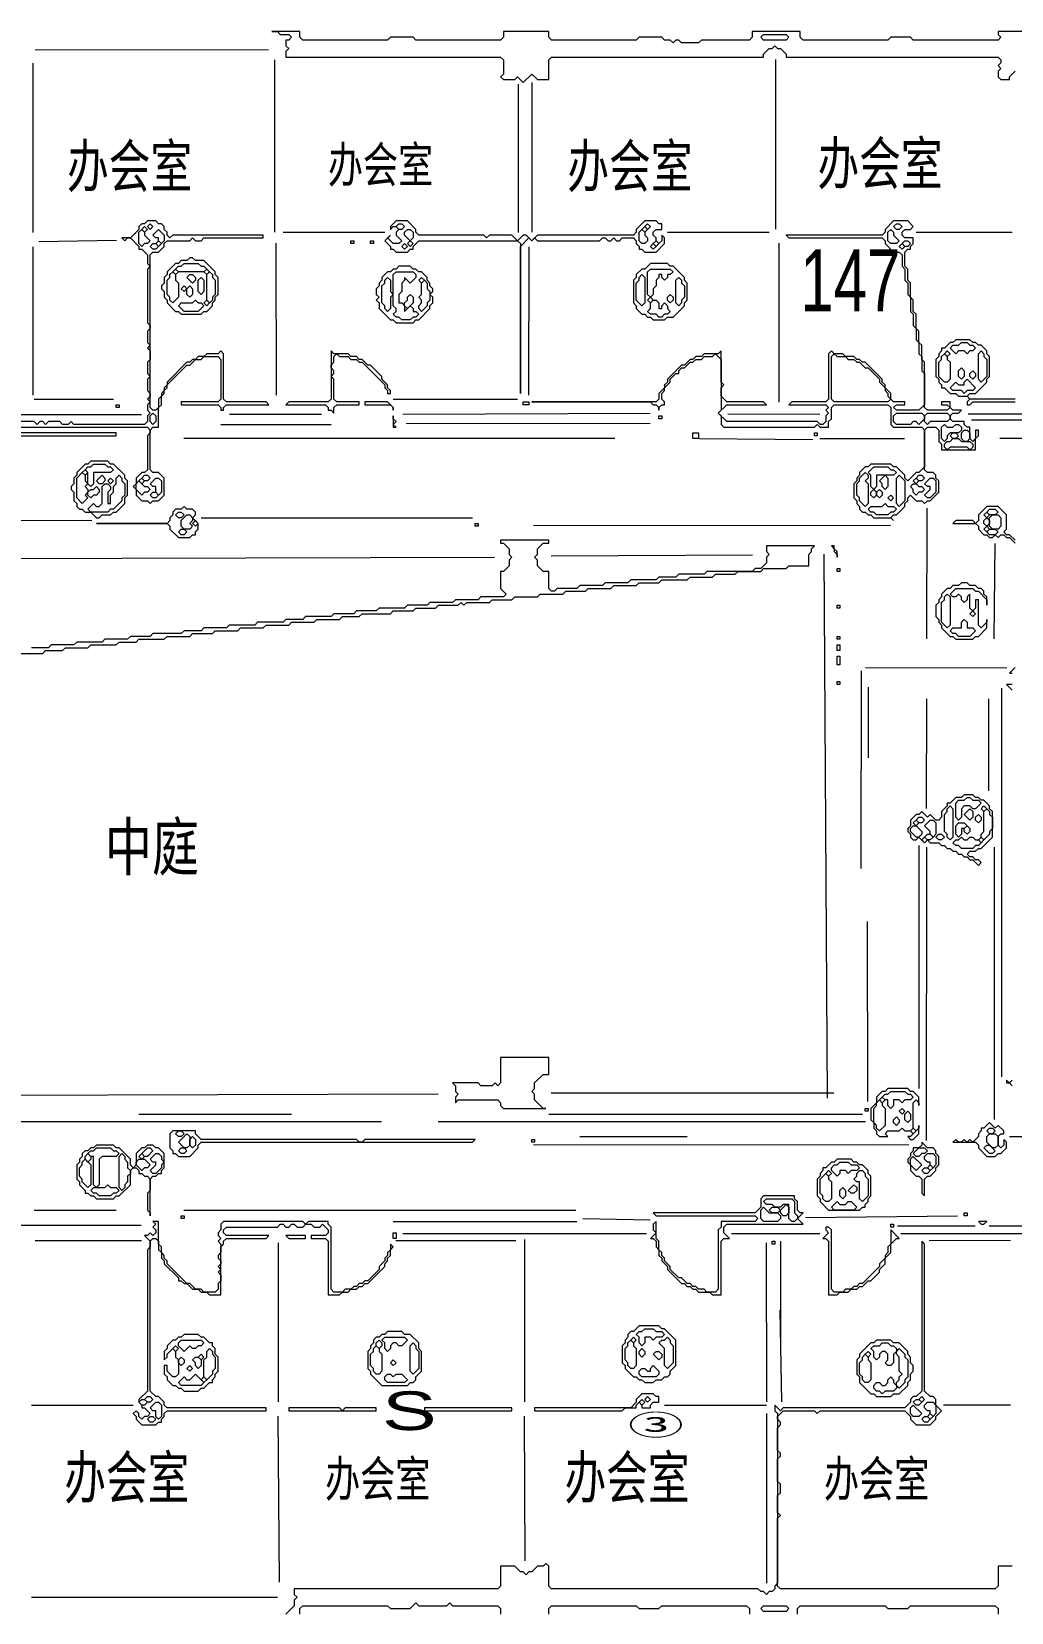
# Model space of a CAD drawing. Extents: x 10 to 1972, y 14 to 1392.
# Drawn here: x 948 to 1295, y 476 to 1035 of the extents above; entities that cross this region are included whole.
import ezdxf

# ---------------------------------------------------------------- set-up
doc = ezdxf.new("R2010")
doc.units = 0
for name, color, linetype, lineweight in [('OCR_TEXT', 6, 'Continuous', 0), ('TRACE_CURVE', 6, 'Continuous', 0), ('TRACE_STRAIGHT', 5, 'Continuous', 0), ('TRACE_TEXT_SYMBOL', 6, 'Continuous', 0)]:
    doc.layers.add(name, color=color, linetype=linetype, lineweight=lineweight)
doc.styles.add('wqy-unicode', font='wqy-unicode.lff')

msp = doc.modelspace()

# ---------------------------------------------------------------- linework, layer by layer
at = {"layer": 'TRACE_CURVE', "color": 6}
for points in [[(989, 968), (988, 967), (987, 967), (986, 966), (986, 965), (983, 962), (980, 962), (981, 961), (982, 962), (983, 962), (986, 959), (986, 958), (987, 958), (989, 956), (989, 953), (990, 952), (989, 951), (989, 932), (990, 931), (990, 930), (989, 929), (989, 925), (990, 924), (989, 923), (990, 922), (990, 919), (989, 918), (989, 914), (990, 913), (989, 912), (989, 908), (990, 907), (990, 906), (989, 905), (990, 904), (989, 903), (989, 901), (990, 900), (989, 899), (989, 897), (988, 896), (963, 896), (962, 897), (961, 896), (959, 896), (958, 897), (954, 897), (953, 896), (952, 897), (951, 897), (950, 896), (949, 897), (920, 897)], [(996, 911), (996, 910), (995, 909), (995, 908), (994, 907), (994, 906), (993, 905), (993, 902), (992, 901), (991, 901), (990, 902), (990, 956), (991, 957), (993, 957), (995, 959), (995, 960), (996, 961), (1004, 961), (1005, 962), (1006, 961), (1008, 961), (1009, 962), (1030, 962), (1030, 963), (998, 963), (997, 962), (996, 963), (996, 964), (995, 965), (995, 966), (994, 967), (993, 967), (992, 968), (989, 968)], [(1253, 968), (1250, 965), (1250, 964), (1249, 963), (1215, 963), (1216, 962), (1249, 962), (1250, 961), (1250, 960), (1253, 957), (1255, 957), (1256, 956), (1256, 952), (1257, 951), (1257, 947), (1258, 946), (1258, 942), (1259, 941), (1259, 936), (1260, 935), (1260, 931), (1261, 930), (1261, 926), (1262, 925), (1262, 921), (1263, 920), (1263, 915), (1264, 914), (1264, 903), (1262, 901), (1254, 901), (1253, 902), (1254, 903), (1257, 903), (1257, 904), (1253, 904), (1252, 905), (1252, 907), (1250, 909), (1250, 910), (1249, 911), (1249, 912), (1243, 918), (1242, 918), (1241, 919), (1240, 919), (1239, 920), (1236, 920), (1235, 921), (1232, 921), (1231, 922), (1230, 921), (1230, 905), (1229, 904), (1217, 904), (1216, 903), (1229, 903), (1230, 902), (1229, 901), (1230, 900), (1229, 899), (1229, 897), (1228, 896), (1227, 896)], [(1265, 895), (1268, 895), (1269, 894), (1269, 890), (1270, 889), (1270, 887), (1282, 887), (1282, 891), (1283, 892), (1283, 894), (1282, 894), (1282, 891), (1281, 890), (1280, 891), (1280, 895), (1279, 895), (1278, 896), (1278, 897), (1274, 897), (1273, 898), (1273, 899), (1274, 900), (1276, 900), (1277, 901), (1274, 901), (1273, 902), (1273, 904), (1270, 904), (1270, 903), (1272, 903), (1273, 902), (1272, 901), (1265, 901), (1264, 902), (1264, 918), (1263, 919), (1263, 924), (1262, 925), (1262, 929), (1261, 930), (1261, 935), (1260, 936), (1260, 940), (1259, 941), (1259, 946), (1258, 947), (1258, 951), (1257, 952), (1257, 957), (1258, 958), (1259, 958), (1259, 959), (1260, 960), (1260, 962), (1257, 962), (1256, 963), (1256, 964), (1257, 965), (1259, 965), (1260, 966), (1258, 968), (1253, 968)], [(989, 895), (990, 894), (990, 893), (989, 892), (989, 880), (988, 879), (987, 879), (985, 877), (985, 875), (984, 874), (985, 873), (985, 871), (987, 869), (989, 869), (990, 868), (991, 869), (993, 869), (995, 871), (995, 877), (993, 879), (991, 879), (990, 880), (990, 894), (991, 895), (993, 895), (993, 902), (994, 903), (994, 906), (995, 907), (995, 908), (996, 909), (996, 910), (1003, 917), (1004, 917), (1006, 919), (1008, 919), (1009, 920), (1014, 920), (1015, 919), (1015, 905), (1014, 904), (1001, 904), (1001, 903), (1014, 903), (1015, 902), (1015, 901), (1016, 901), (1016, 902), (1017, 903), (1032, 903), (1031, 904), (1017, 904), (1016, 905), (1016, 921), (1015, 922), (1014, 921), (1010, 921), (1009, 920), (1007, 920), (1006, 919), (1005, 919), (1004, 918), (1003, 918), (996, 911)], [(1227, 896), (1226, 897), (1194, 897), (1191, 900), (1194, 903), (1208, 903), (1207, 904), (1194, 904), (1192, 906), (1192, 909), (1193, 910), (1192, 911), (1192, 922), (1191, 921), (1186, 921), (1185, 920), (1183, 920), (1182, 919), (1181, 919), (1179, 917), (1178, 917), (1173, 912), (1173, 911), (1172, 910), (1172, 909), (1170, 907), (1170, 905), (1169, 904), (1125, 904), (1167, 904), (1168, 903), (1169, 903), (1170, 902), (1170, 901), (1170, 902), (1171, 903), (1172, 903), (1172, 904), (1171, 905), (1171, 907), (1172, 908), (1172, 909), (1174, 911), (1174, 912), (1176, 914), (1177, 914), (1177, 915), (1178, 916), (1179, 916), (1181, 918), (1182, 918), (1183, 919), (1185, 919), (1186, 920), (1189, 920), (1190, 921), (1192, 919), (1192, 901), (1191, 900), (1192, 899), (1192, 896), (1193, 895), (1225, 895), (1226, 896)], [(1226, 896), (1227, 895), (1230, 895), (1230, 897), (1231, 898), (1231, 902), (1232, 903), (1251, 903), (1252, 902), (1252, 896), (1253, 895), (1263, 895), (1264, 894), (1264, 881), (1262, 879), (1261, 879), (1258, 876), (1257, 877), (1257, 878), (1254, 881), (1253, 881), (1252, 882), (1245, 882), (1244, 881), (1243, 881), (1241, 879), (1241, 878), (1240, 877), (1240, 876), (1239, 875), (1239, 870), (1240, 869), (1240, 868), (1241, 867), (1241, 866), (1242, 865), (1243, 865), (1244, 864), (1245, 864), (1246, 863), (1252, 863), (1253, 862), (1252, 863), (1253, 864), (1254, 864), (1257, 867), (1257, 868), (1258, 869), (1258, 870), (1259, 871), (1261, 869), (1263, 869), (1264, 868), (1265, 869), (1266, 869), (1269, 872), (1269, 876), (1268, 877), (1268, 878), (1267, 879), (1265, 879), (1264, 880), (1264, 894), (1265, 895)], [(899, 895), (989, 895)], [(1296, 855), (1294, 857), (1293, 857), (1292, 858), (1293, 859), (1293, 864), (1290, 867), (1286, 867), (1283, 864), (1283, 862), (1282, 861), (1281, 862), (1275, 862), (1274, 861), (1282, 861), (1283, 860), (1283, 859), (1285, 857), (1286, 857), (1287, 856), (1288, 856), (1289, 857), (1290, 856), (1291, 857), (1292, 857), (1293, 856), (1294, 856), (1296, 854)], [(1114, 855), (1114, 854), (1115, 854), (1117, 852), (1117, 850), (1118, 849), (1117, 848), (1117, 846), (1115, 844), (1114, 844), (1114, 838), (1116, 836), (1115, 835), (1107, 835), (1106, 834), (1098, 834), (1097, 833), (1089, 833), (1088, 832), (1081, 832), (1080, 831), (1071, 831), (1070, 830), (1063, 830), (1062, 829), (1055, 829), (1054, 828), (1045, 828), (1044, 827), (1038, 827), (1037, 826), (1028, 826), (1027, 825), (1018, 825), (1017, 824), (1009, 824), (1008, 823), (1002, 823), (1001, 822), (991, 822), (990, 821), (983, 821), (982, 820), (974, 820), (973, 819), (964, 819), (963, 818), (955, 818), (954, 817), (948, 817)], [(1216, 846), (1223, 846), (1223, 850), (1224, 851), (1224, 852), (1225, 853), (1208, 853), (1208, 851), (1209, 850), (1208, 849), (1208, 847), (1206, 845), (1204, 845), (1203, 844), (1187, 844), (1186, 843), (1177, 843), (1176, 842), (1170, 842), (1169, 841), (1160, 841), (1159, 840), (1151, 840), (1150, 839), (1142, 839), (1141, 838), (1134, 838), (1133, 837), (1132, 837), (1131, 838), (1131, 844), (1129, 844), (1127, 846), (1127, 848), (1126, 849), (1127, 850), (1127, 852), (1129, 854), (1131, 854), (1131, 855), (1114, 855)], [(952, 815), (953, 816), (959, 816), (960, 817), (968, 817), (969, 818), (978, 818), (979, 819), (985, 819), (986, 820), (995, 820), (996, 821), (1004, 821), (1005, 822), (1012, 822), (1013, 823), (1021, 823), (1022, 824), (1030, 824), (1031, 825), (1039, 825), (1040, 826), (1048, 826), (1049, 827), (1057, 827), (1058, 828), (1064, 828), (1065, 829), (1075, 829), (1076, 830), (1083, 830), (1084, 831), (1091, 831), (1092, 832), (1099, 832), (1100, 833), (1101, 832), (1102, 833), (1110, 833), (1111, 834), (1118, 834), (1119, 835), (1127, 835), (1128, 836), (1136, 836), (1137, 837), (1144, 837), (1145, 838), (1153, 838), (1154, 839), (1162, 839), (1163, 840), (1170, 840), (1171, 841), (1180, 841), (1181, 842), (1189, 842), (1190, 843), (1197, 843), (1198, 844), (1206, 844), (1207, 845), (1215, 845), (1216, 846)], [(944, 815), (952, 815)], [(1296, 810), (1294, 808), (1295, 808)], [(1295, 804), (1293, 804), (1295, 802)], [(1295, 664), (1294, 663), (1293, 664), (1293, 663), (1294, 663), (1295, 662)], [(991, 614), (992, 613), (991, 612), (992, 611), (992, 610), (991, 609), (990, 610), (989, 609), (988, 609), (990, 607), (990, 605), (989, 604), (989, 554), (986, 551), (986, 550), (987, 549), (987, 548), (988, 548), (990, 546), (989, 545), (988, 545), (987, 544), (986, 545), (986, 546), (985, 547), (984, 546), (985, 545), (985, 544), (987, 542), (992, 542), (993, 543), (994, 543), (994, 544), (995, 545), (995, 546), (996, 547), (1031, 547), (1031, 548), (996, 548), (995, 549), (995, 550), (993, 552), (992, 552), (990, 554), (990, 607), (991, 608), (992, 608), (993, 607), (993, 604), (994, 603), (994, 601), (995, 600), (995, 599), (1000, 594), (1000, 593), (1001, 593), (1002, 592), (1003, 592), (1005, 590), (1007, 590), (1008, 589), (1010, 589), (1011, 588), (1015, 588)], [(1061, 590), (1059, 590), (1058, 589), (1055, 589), (1054, 590), (1054, 612), (1053, 613), (1053, 614), (1046, 614), (1045, 613), (1044, 614), (1016, 614), (1015, 613), (1015, 611), (1014, 610), (1014, 609), (1015, 608), (1014, 607), (1015, 606), (1015, 603), (1014, 602), (1014, 601), (1015, 600), (1015, 599), (1014, 598), (1015, 597), (1014, 596), (1015, 595), (1015, 593), (1014, 592), (1014, 590), (1013, 589), (1009, 589), (1008, 590), (1006, 590), (1004, 592), (1003, 592), (996, 599), (996, 600), (995, 601), (995, 602), (994, 603), (994, 605), (993, 606), (993, 614), (991, 614)], [(1015, 588), (1015, 605), (1016, 606), (1016, 607), (1017, 608), (1031, 608), (1032, 609), (1017, 609), (1016, 610), (1016, 611), (1017, 612), (1035, 612), (1036, 613), (1037, 613), (1038, 612), (1039, 612), (1040, 613), (1041, 613), (1042, 612), (1044, 612), (1045, 613), (1047, 613), (1048, 612), (1050, 612), (1051, 613), (1053, 611), (1053, 610), (1052, 609), (1047, 609), (1047, 608), (1052, 608), (1053, 607), (1053, 588), (1057, 588), (1058, 589), (1060, 589), (1061, 590), (1063, 590), (1064, 591), (1065, 591), (1066, 592), (1067, 592), (1073, 598), (1073, 599), (1074, 600), (1074, 601), (1075, 602), (1075, 604), (1076, 605), (1075, 606), (1075, 604), (1074, 603), (1074, 602), (1073, 601), (1073, 600), (1071, 598), (1071, 597), (1067, 593), (1066, 593), (1065, 592), (1064, 592), (1063, 591), (1062, 591), (1061, 590)], [(1263, 607), (1263, 554), (1261, 552), (1260, 552), (1259, 551), (1259, 550), (1257, 548), (1214, 548), (1213, 547), (1211, 549), (1211, 547), (1212, 546), (1212, 486), (1211, 485), (1211, 484), (1210, 483), (1209, 483), (1208, 482), (1207, 483), (1206, 483), (1205, 484), (1132, 484), (1131, 485), (1131, 492), (1130, 493), (1129, 492), (1127, 492), (1125, 490), (1124, 490), (1123, 489), (1122, 490), (1121, 490), (1119, 492), (1114, 492), (1114, 485), (1113, 484), (1041, 484), (1041, 482), (1042, 481), (1041, 480), (1041, 478), (1038, 475)], [(1266, 542), (1268, 544), (1268, 545), (1270, 547), (1268, 549), (1268, 551), (1267, 552), (1266, 552), (1264, 554), (1264, 606), (1263, 607)], [(1295, 492), (1290, 492), (1290, 485), (1289, 484), (1213, 484), (1212, 485), (1212, 509), (1213, 510), (1212, 511), (1212, 517), (1213, 518), (1213, 521), (1212, 522), (1212, 530), (1213, 531), (1213, 532), (1212, 533), (1212, 541), (1213, 542), (1213, 543), (1212, 544), (1212, 545), (1214, 547), (1225, 547), (1226, 546), (1227, 547), (1257, 547), (1259, 545), (1259, 544), (1261, 542), (1266, 542)], [(1043, 475), (1043, 477), (1044, 478), (1074, 478), (1075, 477), (1082, 477), (1084, 479), (1085, 478), (1095, 478), (1096, 479), (1097, 478), (1113, 478), (1114, 477), (1114, 475)], [(1131, 475), (1131, 477), (1132, 478), (1162, 478), (1163, 477), (1170, 477), (1171, 478)], [(1171, 478), (1201, 478), (1202, 477), (1202, 475)], [(1219, 475), (1219, 477), (1220, 478), (1250, 478), (1251, 477), (1258, 477), (1259, 478), (1289, 478), (1290, 477), (1290, 475)]]:
    msp.add_lwpolyline(points, dxfattribs=at)
for points in [[(986, 964), (987, 965), (988, 964), (988, 963), (990, 961), (989, 960), (988, 960), (987, 959), (986, 960)], [(987, 965), (988, 966), (989, 965), (988, 964)], [(989, 966), (990, 967), (991, 966), (990, 965)], [(993, 965), (995, 963), (995, 961), (994, 960), (993, 961), (993, 962), (992, 962), (991, 963)], [(1251, 964), (1252, 965), (1253, 964), (1253, 963), (1255, 961), (1254, 960), (1252, 960), (1251, 961)], [(1253, 966), (1254, 967), (1255, 967), (1256, 966), (1255, 965), (1254, 965)], [(990, 959), (991, 960), (992, 960), (993, 959), (992, 958), (991, 958)], [(992, 960), (993, 961), (994, 960), (993, 959)], [(1255, 959), (1256, 960), (1257, 959), (1256, 958)], [(1256, 960), (1257, 961), (1258, 961), (1259, 960), (1258, 959), (1257, 959)], [(1231, 920), (1232, 921), (1233, 920), (1236, 920), (1237, 919), (1239, 919), (1240, 918), (1241, 918), (1243, 916), (1244, 916), (1248, 912), (1248, 911), (1250, 909), (1250, 908), (1251, 907), (1251, 906), (1252, 905), (1251, 904), (1232, 904), (1231, 905)], [(990, 899), (991, 900), (992, 899), (992, 897), (991, 896), (990, 897)], [(1253, 899), (1254, 900), (1263, 900), (1264, 899), (1264, 898), (1262, 896), (1261, 897), (1260, 897), (1259, 896), (1254, 896), (1253, 897)], [(1264, 899), (1265, 900), (1272, 900), (1273, 899), (1273, 898), (1272, 897), (1266, 897), (1265, 896), (1264, 897)], [(1270, 895), (1271, 896), (1272, 895), (1274, 895), (1275, 896), (1276, 896), (1277, 895), (1277, 894), (1276, 893), (1273, 893), (1272, 892), (1272, 891), (1271, 890), (1270, 891)], [(1273, 890), (1274, 891), (1276, 891), (1277, 890), (1280, 890), (1281, 889), (1281, 888), (1280, 887), (1279, 888), (1273, 888), (1272, 887), (1271, 888), (1271, 889), (1272, 890)], [(1273, 892), (1274, 893), (1275, 893), (1276, 892), (1275, 891), (1274, 891)], [(1277, 893), (1278, 894), (1279, 894), (1280, 893), (1280, 891), (1279, 890), (1278, 890), (1277, 891)], [(1243, 879), (1244, 878), (1244, 877), (1243, 876), (1244, 875), (1244, 868), (1243, 867), (1241, 869), (1241, 870), (1240, 871), (1240, 875), (1241, 876), (1241, 877)], [(1246, 881), (1251, 881), (1252, 880), (1253, 880), (1254, 879), (1253, 878), (1247, 878), (1247, 874), (1246, 873), (1245, 874), (1245, 878), (1244, 879)], [(985, 875), (986, 876), (988, 874), (989, 874), (990, 873), (989, 872), (988, 872), (987, 871), (985, 873)], [(986, 876), (987, 877), (988, 876), (987, 875)], [(987, 877), (988, 878), (989, 878), (990, 877), (989, 876), (988, 876)], [(992, 877), (993, 877), (994, 876), (994, 872), (993, 871), (992, 872), (992, 874), (991, 874), (990, 875)], [(1245, 872), (1246, 873), (1247, 872), (1247, 871), (1246, 870), (1245, 871)], [(1247, 872), (1248, 873), (1249, 872), (1249, 871), (1248, 870), (1247, 871)], [(1250, 878), (1251, 877), (1251, 874), (1250, 873), (1249, 874), (1249, 875), (1248, 876)], [(1254, 877), (1255, 878), (1257, 876), (1257, 869), (1255, 867), (1254, 868)], [(1259, 874), (1260, 875), (1261, 875), (1262, 874), (1263, 874), (1264, 873), (1263, 872), (1262, 872), (1261, 871), (1260, 872), (1260, 873)], [(1260, 876), (1261, 877), (1262, 876), (1261, 875)], [(1261, 877), (1262, 878), (1263, 878), (1264, 877), (1263, 876), (1262, 876)], [(1266, 877), (1267, 877), (1268, 876), (1268, 872), (1266, 870), (1265, 870), (1264, 871), (1266, 873), (1266, 874), (1265, 874), (1264, 875)], [(990, 871), (991, 872), (992, 872), (993, 871), (992, 870), (991, 870)], [(1249, 867), (1250, 868), (1251, 867), (1253, 867), (1254, 866), (1253, 865), (1252, 865), (1251, 864), (1247, 864), (1246, 865), (1245, 865), (1244, 866), (1245, 867)], [(1251, 870), (1252, 871), (1253, 870), (1252, 869)], [(1285, 864), (1286, 865), (1287, 864), (1286, 863)], [(1285, 862), (1286, 863), (1287, 862), (1287, 861), (1286, 860), (1285, 861)], [(1286, 865), (1287, 866), (1289, 866), (1290, 865), (1289, 864), (1287, 864)], [(1287, 863), (1288, 864), (1290, 864), (1291, 863), (1291, 860), (1290, 859), (1288, 859), (1287, 860)], [(1285, 859), (1286, 860), (1287, 859), (1286, 858)], [(1286, 858), (1287, 859), (1289, 859), (1290, 858), (1289, 857), (1287, 857)], [(986, 550), (987, 551), (988, 551), (989, 550), (988, 549), (987, 549)], [(988, 551), (989, 552), (990, 552), (991, 551), (990, 550), (989, 550)], [(992, 550), (993, 550), (994, 549), (994, 545), (993, 544), (992, 545), (992, 547), (991, 547), (990, 548)], [(1259, 548), (1260, 549), (1263, 546), (1262, 545), (1260, 545), (1259, 546)], [(1260, 550), (1261, 551), (1262, 551), (1263, 550), (1262, 549), (1261, 549)], [(1262, 551), (1263, 552), (1264, 551), (1263, 550)], [(1264, 549), (1265, 550), (1267, 550), (1268, 549), (1268, 546), (1267, 545), (1266, 546), (1266, 547), (1265, 547), (1264, 548)], [(989, 544), (990, 545), (991, 545), (992, 544), (991, 543), (990, 543)], [(1263, 544), (1264, 545), (1265, 545), (1266, 544), (1265, 543), (1264, 543)], [(1265, 545), (1266, 546), (1267, 545), (1266, 544)], [(1206, 477), (1207, 478), (1215, 478), (1216, 477), (1215, 476), (1207, 476)]]:
    msp.add_lwpolyline(points, close=True, dxfattribs=at)
at = {"layer": 'TRACE_STRAIGHT', "color": 5}
for p, q in [((948.59, 963.87), (948.59, 1023.88)), ((949.37, 1028.56), (1031.87, 1028.63)), ((1034, 1025), (1034, 964)), ((1211.3, 965.13), (1211.32, 1025.13)), ((1120.16, 1016.37), (1120.16, 963.87)), ((1125, 1017), (1125, 964)), ((1037, 964), (1073, 964)), ((1173, 964), (1209, 964)), ((1261, 964), (1295, 964)), ((948.59, 906.37), (948.6, 958.88)), ((950.61, 960.72), (978.13, 961.22)), ((1034.46, 960.12), (1034.54, 906.37)), ((1124.02, 906.37), (1124.1, 958.88)), ((1212.37, 960.13), (1212.41, 903.88)), ((949, 905), (977, 905)), ((1076, 905), (1120, 905)), ((901.87, 899.59), (986.88, 899.52)), ((1015, 896), (1054, 896)), ((1018.12, 899.69), (1050.62, 899.69)), ((1079.37, 899.61), (1166.88, 899.97)), ((1080.62, 896.37), (1166.88, 896.45)), ((1194.37, 899.78), (1226.88, 899.63)), ((1279.37, 899.73), (1344.37, 899.72)), ((1280.63, 897.66), (1344.38, 897.52)), ((1001.87, 891.15), (1154.38, 891.2)), ((1184.37, 891.07), (1224.39, 890.67)), ((1226.87, 891.02), (1256.87, 891.03)), ((1290.62, 891.1), (1319.38, 891.18)), ((880.63, 861.96), (969.37, 862.11)), ((1008, 863), (1104, 863)), ((1264.79, 820.12), (1264.88, 866.38)), ((1125.62, 860.28), (1251.87, 860.33)), ((1288.59, 820.12), (1288.92, 853.88)), ((866.88, 848.46), (1111.88, 849)), ((1131.86, 849.46), (1203.11, 849.92)), ((1228.32, 850.12), (1229.56, 657.59)), ((1241.59, 738.87), (1241.61, 808.88)), ((1243.12, 809.99), (1293.13, 809.94)), ((1244, 803), (1244, 778)), ((1291.21, 802.63), (1291.22, 665.12)), ((1264.68, 760.12), (1264.79, 798.88)), ((1286.6, 798.88), (1286.6, 766.38)), ((1262, 747), (1262, 661)), ((1264.66, 642.62), (1264.72, 746.37)), ((1288.57, 746.37), (1288.58, 650.12)), ((1243.68, 720.12), (1243.73, 656.38)), ((866.89, 658.39), (1091.9, 659.2)), ((1131.87, 659.55), (1231.87, 659.55)), ((855.62, 649.35), (1071.88, 649.33)), ((986, 652), (1040, 652)), ((1091.87, 649.33), (1243.12, 649.34)), ((1131, 652), (1242, 652)), ((1142, 644), (1180, 644)), ((1294, 644), (1320, 644)), ((1125.62, 641.05), (1258.38, 641.24)), ((949, 618), (978, 618)), ((1001.88, 617.95), (1140.63, 617.96)), ((1221.88, 615.42), (1275.63, 615.94)), ((901.87, 612.64), (986.87, 612.65)), ((1076, 614), (1141, 614)), ((1079.37, 609.68), (1165.63, 609.7)), ((1143.12, 615.09), (1166.89, 614.53)), ((1195.62, 609.7), (1226.88, 609.72)), ((1254.37, 612.46), (1281.88, 612.41)), ((1255.62, 609.71), (1341.88, 609.75)), ((1286.87, 612.41), (1341.88, 612.44)), ((949.37, 607.29), (986.88, 607.29)), ((1035.26, 606.38), (1035.27, 550.13)), ((1076.88, 607.3), (1119.38, 607.31)), ((1122.38, 607.62), (1122.39, 550.12)), ((1207.92, 606.37), (1208.09, 550.12)), ((1213, 607), (1213, 567)), ((1265.62, 607.33), (1294.38, 607.27)), ((1212.8, 582.66), (1213.38, 550.13)), ((948, 549), (984, 549)), ((1172, 549), (1208, 549)), ((1270.62, 549.15), (1294.38, 549.14)), ((1035.15, 545.15), (1035.62, 486.38)), ((1122.33, 545.12), (1122.53, 493.87)), ((1208, 546), (1208, 486)), ((948, 481), (1035, 481))]:
    msp.add_line(p, q, dxfattribs=at)
at = {"layer": 'TRACE_TEXT_SYMBOL', "color": 6}
for points in [[(1303, 1035), (1290, 1035), (1290, 1034), (1291, 1033), (1290, 1032), (1260, 1032), (1259, 1033), (1252, 1033), (1251, 1032), (1221, 1032), (1220, 1033), (1220, 1035), (1203, 1035), (1203, 1033), (1202, 1032), (1185, 1032), (1184, 1031), (1178, 1031), (1177, 1032), (1176, 1032), (1175, 1031), (1174, 1032), (1172, 1032), (1171, 1033), (1163, 1033), (1162, 1032), (1132, 1032), (1131, 1033), (1131, 1035), (1115, 1035), (1115, 1033), (1114, 1032), (1084, 1032), (1083, 1033), (1075, 1033), (1074, 1032), (1044, 1032), (1043, 1033), (1043, 1035), (1033, 1035), (1035, 1035), (1036, 1034), (1039, 1034), (1040, 1033), (1039, 1032), (1038, 1032), (1038, 1030), (1039, 1029), (1038, 1028), (1038, 1026), (1114, 1026), (1115, 1025), (1115, 1020), (1114, 1019), (1115, 1018), (1119, 1018), (1120, 1019), (1122, 1017), (1125, 1020), (1127, 1018), (1131, 1018), (1131, 1025), (1132, 1026)], [(1132, 1026), (1207, 1026), (1207, 1027), (1209, 1029), (1210, 1029), (1211, 1030), (1212, 1029), (1213, 1029), (1215, 1027), (1215, 1026), (1290, 1026), (1291, 1025), (1291, 1024), (1290, 1023), (1291, 1022), (1290, 1021), (1290, 1019), (1291, 1018), (1294, 1018), (1294, 1019), (1296, 1021)], [(1077, 968), (1075, 966), (1075, 965), (1076, 966), (1077, 966), (1078, 965), (1077, 964), (1077, 963), (1079, 961), (1078, 960), (1076, 960), (1074, 962), (1075, 963), (1073, 961), (1075, 959), (1075, 958), (1076, 958), (1077, 957), (1081, 957), (1082, 958), (1083, 958), (1083, 959), (1085, 961), (1120, 961), (1121, 960), (1121, 907), (1121, 959), (1124, 962), (1125, 961), (1126, 962), (1127, 961), (1149, 961), (1150, 962), (1151, 962), (1152, 961), (1153, 961), (1154, 962), (1155, 961), (1156, 961), (1157, 962), (1161, 962), (1162, 961), (1162, 960), (1163, 959), (1163, 958), (1164, 958), (1165, 957), (1169, 957), (1172, 960), (1172, 962), (1171, 963), (1171, 961), (1170, 960), (1169, 961), (1169, 962), (1168, 963), (1168, 964), (1169, 965), (1171, 965), (1171, 967), (1170, 967), (1169, 968), (1165, 968), (1162, 965)], [(1162, 965), (1162, 964), (1161, 963), (1127, 963), (1125, 961), (1123, 963), (1122, 963), (1120, 961), (1118, 963), (1110, 963), (1109, 962), (1108, 963), (1085, 963), (1084, 964), (1084, 965), (1081, 968), (1077, 968)], [(1296, 905), (1280, 905), (1279, 906), (1280, 907), (1282, 907), (1286, 911), (1286, 912), (1287, 913), (1287, 920), (1286, 921), (1286, 922), (1284, 924), (1283, 924), (1282, 925), (1281, 925), (1280, 926), (1275, 926), (1274, 925), (1273, 925), (1271, 923), (1270, 923), (1270, 922), (1269, 921), (1269, 920), (1268, 919), (1268, 913), (1269, 912), (1269, 911), (1270, 910), (1270, 909), (1271, 909), (1273, 907), (1275, 907), (1276, 906), (1279, 906), (1280, 905), (1279, 904), (1279, 903), (1280, 903), (1281, 904), (1296, 904)], [(1207, 623), (1206, 622), (1206, 619), (1204, 617), (1168, 617), (1169, 616), (1204, 616), (1205, 615), (1204, 614), (1192, 614), (1192, 612), (1191, 611), (1191, 590), (1190, 589), (1187, 589), (1186, 590), (1184, 590), (1183, 591), (1182, 591), (1181, 592), (1180, 592), (1178, 594), (1177, 594), (1174, 597), (1174, 598), (1172, 600), (1172, 601), (1171, 602), (1171, 603), (1170, 604), (1170, 607), (1169, 608), (1169, 614), (1168, 613), (1168, 611), (1169, 610), (1167, 608), (1168, 608), (1169, 607), (1169, 605), (1170, 604), (1170, 602), (1171, 601), (1171, 600), (1173, 598), (1173, 597), (1178, 592), (1179, 592), (1180, 591), (1181, 591), (1182, 590), (1183, 590), (1184, 589), (1188, 589), (1189, 588), (1192, 588), (1192, 607), (1193, 608), (1195, 608), (1193, 610), (1193, 612), (1194, 613), (1221, 613), (1219, 615)], [(1219, 615), (1221, 617), (1220, 617), (1219, 618), (1219, 621), (1218, 622), (1218, 623), (1207, 623)]]:
    msp.add_lwpolyline(points, dxfattribs=at)
for points in [[(1206, 1033), (1207, 1034), (1215, 1034), (1216, 1033), (1215, 1032), (1207, 1032)], [(1077, 966), (1078, 967), (1079, 967), (1080, 966), (1079, 965), (1078, 965)], [(1080, 964), (1081, 965), (1082, 965), (1083, 964), (1083, 962), (1082, 961), (1080, 963)], [(1163, 964), (1164, 965), (1165, 964), (1165, 963), (1166, 962), (1166, 961), (1165, 960), (1164, 960), (1163, 961)], [(1164, 965), (1165, 966), (1166, 965), (1165, 964)], [(1165, 966), (1166, 967), (1167, 966), (1166, 965)], [(1061, 961), (1062, 961), (1062, 960), (1061, 960)], [(1068, 961), (1069, 961), (1069, 960), (1068, 960)], [(1079, 959), (1080, 960), (1081, 959), (1080, 958)], [(1081, 960), (1082, 961), (1083, 960), (1082, 959)], [(1167, 959), (1168, 960), (1169, 959), (1168, 958)], [(1168, 960), (1169, 961), (1170, 960), (1169, 959)], [(1004, 955), (1003, 954), (1001, 954), (1000, 953), (999, 953), (996, 950), (996, 949), (995, 948), (995, 946), (994, 945), (994, 944), (995, 943), (995, 941), (996, 940), (996, 939), (999, 936), (1000, 936), (1001, 935), (1008, 935), (1009, 936), (1010, 936), (1012, 938), (1012, 939), (1013, 940), (1013, 941), (1014, 942), (1014, 948), (1013, 949), (1013, 950), (1009, 954), (1006, 954), (1005, 955)], [(998, 950), (999, 951), (1000, 950), (999, 949)], [(1001, 952), (1002, 953), (1007, 953), (1008, 952), (1009, 952), (1010, 951), (1009, 950), (1000, 950), (999, 951), (1000, 952)], [(1009, 950), (1010, 951), (1011, 950), (1010, 949)], [(1078, 952), (1077, 951), (1076, 951), (1075, 950), (1074, 950), (1072, 948), (1072, 947), (1071, 946), (1071, 945), (1070, 944), (1070, 942), (1071, 941), (1070, 940), (1071, 939), (1071, 937), (1075, 933), (1076, 933), (1077, 932), (1083, 932), (1084, 933), (1085, 933), (1089, 937), (1089, 938), (1090, 939), (1090, 941), (1089, 942), (1090, 943), (1090, 944), (1089, 945), (1089, 946), (1088, 947), (1088, 948), (1086, 950), (1085, 950), (1084, 951), (1083, 951), (1082, 952)], [(1167, 953), (1165, 951), (1164, 951), (1162, 949), (1162, 948), (1161, 947), (1161, 939), (1162, 938), (1162, 937), (1164, 935), (1165, 935), (1166, 934), (1167, 934), (1168, 933), (1172, 933), (1173, 934), (1175, 934), (1179, 938), (1179, 939), (1180, 940), (1180, 946), (1179, 947), (1179, 948), (1175, 952), (1174, 952), (1173, 953)], [(1166, 950), (1167, 951), (1174, 951), (1175, 950), (1174, 949), (1173, 949), (1173, 948), (1172, 947), (1171, 948), (1171, 949), (1170, 949), (1170, 948), (1169, 947), (1169, 945), (1168, 944), (1168, 942), (1167, 941), (1166, 942)], [(997, 949), (998, 950), (999, 949), (999, 947), (1000, 946), (1000, 941), (998, 939), (997, 940), (997, 941), (996, 942), (996, 947), (997, 948)], [(1003, 948), (1004, 949), (1005, 949), (1006, 948), (1006, 947), (1005, 946)], [(1007, 947), (1008, 948), (1009, 947), (1009, 943), (1008, 942), (1007, 943)], [(1010, 949), (1011, 950), (1012, 949), (1012, 948), (1013, 947), (1013, 942), (1012, 941), (1012, 940), (1011, 939), (1010, 940)], [(1073, 947), (1074, 948), (1075, 947), (1075, 943), (1076, 942), (1075, 941), (1075, 937), (1074, 936), (1073, 937), (1073, 938), (1072, 939), (1072, 945), (1073, 946)], [(1076, 949), (1077, 950), (1083, 950), (1084, 949), (1084, 948), (1082, 946), (1080, 948), (1080, 947), (1079, 946), (1079, 943), (1078, 942), (1078, 939), (1079, 939), (1080, 938), (1080, 936), (1082, 938), (1083, 937), (1083, 936), (1084, 936), (1085, 935), (1084, 934), (1083, 934), (1082, 933), (1079, 933), (1078, 934), (1077, 934), (1076, 935), (1077, 936), (1077, 937), (1076, 938)], [(1085, 947), (1086, 948), (1087, 947), (1086, 946)], [(1086, 946), (1087, 947), (1088, 946), (1088, 944), (1089, 943), (1089, 940), (1088, 939), (1088, 938), (1086, 936), (1085, 937), (1085, 938), (1086, 939), (1086, 940), (1085, 941), (1086, 942)], [(1163, 948), (1164, 949), (1165, 948), (1165, 939), (1164, 938), (1162, 940), (1162, 946), (1163, 947)], [(1176, 947), (1177, 948), (1178, 947), (1178, 946), (1179, 945), (1179, 941), (1178, 940), (1178, 939), (1177, 938), (1176, 939)], [(1005, 939), (1006, 940), (1007, 939), (1008, 939), (1009, 938), (1007, 936), (1002, 936), (1000, 938), (1001, 939)], [(1001, 944), (1002, 945), (1003, 944), (1002, 943)], [(1003, 944), (1004, 945), (1005, 944), (1005, 942), (1004, 941), (1003, 942)], [(1009, 939), (1010, 940), (1011, 939), (1010, 938)], [(1081, 941), (1082, 942), (1083, 941), (1083, 939), (1081, 937), (1080, 938), (1080, 939), (1081, 940)], [(1166, 940), (1167, 941), (1168, 940), (1167, 939)], [(1167, 939), (1168, 940), (1169, 940), (1170, 939), (1170, 937), (1171, 937), (1171, 938), (1172, 939), (1173, 938), (1173, 937), (1174, 936), (1173, 935), (1172, 935), (1171, 934), (1170, 934), (1169, 935), (1167, 935), (1166, 936), (1167, 937)], [(1173, 941), (1174, 942), (1175, 941), (1175, 940), (1174, 939), (1173, 940)], [(1276, 924), (1277, 925), (1279, 925), (1280, 924), (1281, 924), (1282, 923), (1281, 922), (1280, 922), (1279, 921), (1278, 922), (1276, 922), (1275, 921), (1273, 923), (1274, 924)], [(1054, 922), (1054, 905), (1053, 904), (1039, 904), (1038, 903), (1052, 903), (1053, 902), (1053, 901), (1054, 901), (1055, 900), (1055, 902), (1056, 903), (1064, 903), (1064, 904), (1056, 904), (1055, 905), (1055, 912), (1054, 913), (1055, 914), (1055, 915), (1054, 916), (1054, 917), (1055, 918), (1055, 920), (1056, 921), (1057, 920), (1060, 920), (1061, 919), (1063, 919), (1064, 918), (1065, 918), (1073, 910), (1073, 909), (1074, 908), (1074, 907), (1075, 907), (1075, 908), (1074, 909), (1074, 910), (1072, 912), (1072, 913), (1068, 917), (1067, 917), (1065, 919), (1064, 919), (1063, 920), (1061, 920), (1060, 921), (1055, 921)], [(1270, 920), (1271, 921), (1272, 920), (1272, 919), (1273, 918), (1273, 912), (1272, 911), (1271, 911), (1269, 913), (1269, 918), (1270, 919)], [(1271, 921), (1272, 922), (1273, 921), (1272, 920)], [(1283, 921), (1284, 922), (1285, 921), (1285, 920), (1286, 919), (1286, 913), (1284, 911), (1283, 912)], [(1278, 911), (1279, 912), (1282, 909), (1281, 908), (1279, 908), (1278, 907), (1277, 908), (1274, 908), (1273, 909), (1275, 911), (1276, 910), (1278, 910)], [(1276, 915), (1277, 916), (1278, 915), (1278, 913), (1277, 912), (1276, 913)], [(1280, 914), (1281, 915), (1282, 914), (1282, 913), (1281, 912), (1280, 913)], [(978, 903), (979, 903), (979, 902), (978, 902)], [(1066, 904), (1066, 903), (1075, 903), (1076, 902), (1076, 901), (1076, 902), (1074, 904)], [(1122, 904), (1124, 904), (1124, 903), (1122, 903)], [(1076, 899), (1076, 895), (1077, 895), (1076, 896), (1077, 897), (1076, 898)], [(1170, 899), (1171, 899), (1171, 898), (1170, 898)], [(912, 893), (911, 892), (912, 892), (913, 891), (914, 892), (978, 892), (978, 893)], [(1182, 893), (1184, 893), (1184, 891), (1182, 891)], [(1225, 893), (1226, 893), (1226, 892), (1225, 892)], [(969, 883), (968, 882), (967, 882), (964, 879), (964, 878), (963, 877), (963, 875), (962, 874), (962, 873), (963, 872), (963, 869), (964, 868), (964, 867), (965, 866), (966, 866), (967, 865), (969, 865), (971, 863), (972, 863), (973, 864), (976, 864), (977, 865), (978, 865), (981, 868), (981, 870), (982, 871), (982, 876), (981, 877), (981, 878), (977, 882), (976, 882), (975, 883)], [(966, 879), (967, 878), (967, 876), (968, 875), (967, 874), (968, 873), (968, 872), (967, 871), (968, 870), (966, 868), (964, 870), (964, 877)], [(966, 879), (967, 880), (968, 879), (967, 878)], [(969, 881), (970, 882), (974, 882), (975, 881), (976, 881), (977, 880), (976, 879), (970, 879), (970, 875), (969, 874), (968, 875), (968, 879), (967, 880), (968, 881)], [(978, 877), (979, 878), (980, 877), (980, 876), (981, 875), (981, 871), (980, 870), (980, 869), (977, 866), (976, 866), (975, 865), (969, 865), (968, 866), (970, 868), (971, 867), (972, 867), (973, 868), (973, 874), (974, 875), (975, 875), (976, 874), (976, 873), (975, 872), (975, 868), (976, 868), (976, 871), (977, 872), (977, 874), (978, 875)], [(970, 873), (971, 874), (972, 873), (972, 872), (971, 871), (970, 871), (969, 870), (968, 871), (968, 872), (969, 873)], [(973, 878), (974, 877), (974, 876), (973, 875), (972, 875), (971, 876)], [(975, 876), (976, 877), (977, 876), (976, 875)], [(1002, 867), (1001, 866), (999, 866), (998, 865), (998, 864), (997, 863), (997, 862), (996, 861), (971, 861), (996, 861), (997, 860), (997, 859), (1000, 856), (1004, 856), (1005, 857), (1006, 857), (1006, 858), (1007, 859), (1007, 861), (1005, 863), (1006, 864), (1006, 865), (1005, 866), (1003, 866)], [(999, 864), (1000, 865), (1001, 865), (1002, 864), (1001, 863), (1000, 863)], [(1003, 864), (1004, 864), (1005, 863), (1005, 862), (1004, 861), (1005, 860), (1004, 859), (1002, 859), (1001, 860), (1001, 862)], [(1005, 861), (1006, 862), (1007, 861), (1006, 860)], [(1000, 858), (1001, 859), (1002, 859), (1003, 858), (1002, 857), (1001, 857)], [(1105, 861), (1106, 861), (1106, 860), (1105, 860)], [(1231, 853), (1232, 852), (1232, 851), (1233, 850), (1233, 849), (1233, 851), (1232, 852), (1232, 853)], [(1233, 845), (1234, 845), (1234, 844), (1233, 844)], [(1277, 840), (1276, 839), (1274, 839), (1273, 838), (1272, 838), (1270, 836), (1270, 835), (1269, 834), (1269, 833), (1268, 832), (1268, 828), (1269, 827), (1269, 826), (1270, 825), (1270, 824), (1273, 821), (1274, 821), (1275, 820), (1281, 820), (1282, 821), (1283, 821), (1286, 824), (1286, 827), (1286, 826), (1284, 824), (1283, 825), (1283, 834), (1282, 834), (1282, 831), (1281, 830), (1280, 831), (1280, 836), (1279, 835), (1279, 834), (1278, 833), (1277, 834), (1277, 835), (1276, 836), (1275, 835), (1274, 835), (1273, 836), (1275, 838), (1281, 838), (1282, 837), (1283, 837), (1286, 834), (1286, 832), (1286, 835), (1285, 836), (1285, 837), (1284, 838), (1283, 838), (1282, 839), (1280, 839), (1279, 840)], [(1271, 835), (1272, 836), (1273, 835), (1273, 825), (1272, 824), (1270, 826), (1270, 833), (1271, 834)], [(1233, 832), (1234, 832), (1234, 831), (1233, 831)], [(1280, 829), (1281, 830), (1282, 829), (1281, 828)], [(1277, 826), (1278, 827), (1279, 826), (1279, 824), (1281, 824), (1282, 823), (1280, 821), (1276, 821), (1275, 822), (1274, 822), (1273, 823), (1274, 824), (1277, 824)], [(1233, 821), (1234, 821), (1234, 820), (1233, 820)], [(1233, 818), (1234, 818), (1234, 816), (1233, 816)], [(1233, 814), (1234, 814), (1234, 811), (1233, 811)], [(1233, 805), (1234, 805), (1234, 804), (1233, 804)], [(1278, 765), (1277, 764), (1275, 764), (1273, 762), (1272, 762), (1272, 761), (1270, 759), (1270, 757), (1269, 756), (1268, 756), (1266, 758), (1265, 757), (1263, 759), (1262, 758), (1261, 758), (1259, 756), (1259, 754), (1258, 753), (1258, 752), (1259, 751), (1259, 750), (1260, 749), (1261, 749), (1262, 750), (1264, 748), (1265, 749), (1266, 748), (1269, 748), (1270, 747), (1271, 747), (1272, 746), (1273, 746), (1274, 745), (1275, 745), (1276, 744), (1277, 744), (1278, 743), (1279, 743), (1280, 742), (1281, 742), (1283, 740), (1284, 741), (1283, 742), (1282, 742), (1281, 743), (1280, 743), (1279, 744), (1280, 745), (1282, 745), (1283, 746), (1284, 746), (1288, 750), (1288, 759), (1287, 760), (1287, 761), (1285, 763), (1284, 763), (1283, 764), (1282, 764), (1281, 765)], [(1272, 760), (1273, 761), (1274, 760), (1274, 750), (1273, 749), (1272, 750), (1272, 751), (1271, 752), (1271, 758), (1272, 759)], [(1278, 763), (1279, 764), (1280, 764), (1281, 763), (1283, 763), (1284, 762), (1282, 760), (1281, 760), (1280, 761), (1278, 761), (1277, 760), (1277, 757), (1276, 756), (1275, 757), (1275, 762), (1276, 763)], [(1284, 760), (1285, 761), (1286, 760), (1285, 759)], [(1260, 755), (1261, 756), (1262, 755), (1261, 754)], [(1261, 756), (1262, 757), (1263, 757), (1264, 756), (1263, 755), (1262, 755)], [(1266, 756), (1267, 756), (1268, 755), (1268, 751), (1267, 750), (1266, 751), (1266, 752), (1264, 754)], [(1280, 760), (1281, 759), (1281, 757), (1280, 756), (1278, 758)], [(1282, 757), (1283, 758), (1284, 757), (1284, 756), (1283, 755), (1282, 756)], [(1285, 759), (1286, 760), (1287, 759), (1287, 758), (1288, 757), (1288, 753), (1287, 752), (1287, 751), (1285, 749), (1284, 750), (1284, 751), (1285, 752)], [(1259, 753), (1260, 754), (1261, 754), (1263, 752), (1263, 751), (1262, 750), (1261, 750), (1259, 752)], [(1263, 749), (1264, 750), (1265, 749), (1264, 748)], [(1264, 750), (1265, 751), (1266, 751), (1267, 750), (1266, 749), (1265, 749)], [(1268, 750), (1269, 751), (1270, 751), (1271, 750), (1270, 749), (1269, 749)], [(1276, 749), (1277, 750), (1278, 749), (1279, 749), (1280, 750), (1281, 750), (1282, 749), (1283, 749), (1284, 748), (1283, 747), (1282, 747), (1281, 746), (1277, 746), (1276, 747), (1275, 747), (1274, 748), (1275, 749)], [(1275, 754), (1276, 755), (1278, 755), (1279, 754), (1278, 753), (1277, 753), (1277, 751), (1276, 750), (1275, 751)], [(1278, 753), (1279, 754), (1280, 753), (1280, 752), (1279, 751), (1278, 752)], [(1283, 749), (1284, 750), (1285, 749), (1284, 748)], [(1114, 672), (1114, 663), (1113, 662), (1112, 663), (1111, 662), (1107, 662), (1106, 663), (1097, 663), (1098, 662), (1098, 660), (1099, 659), (1098, 658), (1098, 656), (1099, 657), (1113, 657), (1114, 656), (1114, 655), (1115, 654), (1130, 654), (1129, 654), (1126, 657), (1126, 659), (1125, 660), (1126, 661), (1126, 663), (1129, 666), (1131, 666), (1131, 672)], [(1251, 661), (1250, 660), (1249, 660), (1247, 658), (1247, 656), (1245, 654), (1245, 650), (1246, 649), (1246, 647), (1247, 646), (1247, 645), (1248, 644), (1251, 644), (1250, 645), (1251, 646), (1255, 646), (1256, 647), (1257, 646), (1259, 646), (1260, 645), (1259, 644), (1258, 644), (1259, 643), (1260, 643), (1262, 645), (1262, 648), (1262, 647), (1261, 646), (1260, 647), (1260, 656), (1261, 657), (1262, 656), (1262, 655), (1262, 658), (1260, 660), (1259, 660), (1258, 661)], [(1247, 656), (1248, 657), (1249, 656), (1249, 655), (1250, 654), (1250, 648), (1248, 646), (1247, 647), (1247, 648), (1246, 649), (1246, 654), (1247, 655)], [(1248, 657), (1249, 658), (1250, 657), (1249, 656)], [(1251, 659), (1252, 660), (1257, 660), (1258, 659), (1259, 659), (1260, 658), (1259, 657), (1257, 657), (1256, 656), (1255, 657), (1253, 657), (1253, 655), (1252, 654), (1251, 655), (1251, 657), (1250, 657), (1249, 658), (1250, 659)], [(1243, 654), (1244, 654), (1244, 653), (1243, 653)], [(1253, 650), (1254, 651), (1255, 650), (1255, 649), (1254, 648), (1253, 649)], [(1255, 653), (1256, 654), (1257, 653), (1256, 652)], [(1257, 652), (1258, 653), (1259, 652), (1259, 650), (1258, 649), (1257, 650)], [(1287, 649), (1285, 647), (1284, 647), (1284, 646), (1283, 645), (1283, 644), (1281, 642), (1280, 643), (1279, 642), (1278, 643), (1277, 642), (1276, 642), (1275, 643), (1274, 642), (1282, 642), (1283, 641), (1283, 640), (1286, 637), (1289, 637), (1290, 638), (1291, 638), (1293, 640), (1293, 642), (1292, 643), (1292, 641), (1291, 640), (1290, 641), (1290, 644), (1291, 645), (1292, 645), (1292, 646), (1290, 648), (1289, 647)], [(998, 646), (997, 645), (997, 640), (998, 639), (998, 638), (999, 638), (1000, 637), (1004, 637), (1007, 640), (1007, 641), (1008, 642), (1104, 642), (1105, 643), (1066, 643), (1065, 642), (1064, 642), (1063, 643), (1008, 643), (1006, 645), (1006, 646)], [(999, 645), (1000, 646), (1001, 646), (1002, 645), (1001, 644), (1000, 644)], [(1003, 645), (1004, 644), (1004, 641), (1003, 640), (1002, 640), (1000, 642)], [(1004, 643), (1005, 644), (1006, 643), (1006, 641), (1005, 640), (1004, 641)], [(1259, 646), (1260, 647), (1261, 646), (1260, 645)], [(1286, 646), (1287, 647), (1288, 647), (1289, 646), (1288, 645), (1287, 645)], [(1286, 644), (1287, 645), (1289, 645), (1290, 644), (1290, 641), (1289, 640), (1288, 640), (1286, 642)], [(971, 641), (970, 640), (969, 640), (968, 639), (967, 639), (966, 638), (966, 637), (965, 636), (965, 635), (964, 634), (964, 629), (965, 628), (965, 627), (967, 625), (967, 624), (968, 624), (969, 623), (970, 623), (971, 622), (977, 622), (978, 623), (979, 623), (983, 627), (983, 632), (984, 633), (985, 633), (986, 632), (986, 631), (987, 631), (988, 630), (989, 630), (990, 629), (990, 625), (989, 624), (989, 618), (990, 617), (990, 616), (990, 629), (991, 630), (992, 630), (993, 631), (994, 631), (994, 632), (995, 633), (995, 638), (993, 640), (992, 640), (991, 641), (989, 641), (988, 640), (987, 640), (985, 638), (985, 634), (984, 633), (983, 634), (983, 636), (979, 640), (978, 640), (977, 641)], [(967, 637), (968, 638), (969, 637), (969, 636), (968, 635), (967, 636)], [(970, 639), (971, 640), (976, 640), (977, 639), (978, 639), (979, 638), (978, 637), (973, 637), (972, 636), (972, 627), (971, 626), (970, 627), (970, 637), (969, 637), (968, 638), (969, 639)], [(979, 637), (980, 638), (981, 637), (981, 636), (982, 635), (982, 633), (983, 632), (983, 631), (982, 630), (982, 628), (981, 627), (981, 626), (980, 625), (979, 626)], [(986, 637), (987, 638), (988, 637), (987, 636)], [(989, 640), (990, 640), (991, 639), (989, 637), (988, 637), (987, 638)], [(992, 638), (993, 638), (994, 637), (994, 636), (995, 635), (994, 634), (994, 633), (992, 631), (991, 631), (990, 632), (992, 634), (992, 635), (991, 635), (990, 636)], [(1000, 639), (1001, 640), (1002, 640), (1003, 639), (1002, 638), (1001, 638)], [(1125, 643), (1126, 643), (1126, 642), (1125, 642)], [(1263, 642), (1263, 641), (1262, 640), (1260, 640), (1260, 639), (1259, 638), (1259, 637), (1258, 636), (1258, 635), (1259, 634), (1259, 632), (1261, 630), (1262, 630), (1263, 629), (1263, 624), (1264, 623), (1264, 629), (1265, 630), (1266, 630), (1268, 632), (1268, 633), (1269, 634), (1269, 637), (1268, 638), (1268, 639), (1267, 640), (1265, 640)], [(1262, 640), (1264, 640), (1265, 639), (1264, 638), (1263, 638), (1262, 637), (1261, 637), (1260, 638)], [(1264, 637), (1265, 638), (1267, 638), (1268, 637), (1268, 634), (1267, 633), (1266, 634), (1266, 635), (1265, 635), (1264, 636)], [(1285, 640), (1286, 641), (1287, 641), (1289, 639), (1288, 638), (1287, 638)], [(966, 635), (967, 636), (969, 634), (969, 627), (968, 626), (966, 628), (966, 629), (965, 630), (965, 633), (966, 634)], [(985, 635), (986, 636), (988, 636), (990, 634), (989, 633), (988, 633), (987, 632), (985, 634)], [(1233, 636), (1232, 635), (1231, 635), (1229, 633), (1228, 633), (1228, 632), (1227, 631), (1227, 630), (1226, 629), (1226, 623), (1227, 622), (1227, 621), (1230, 618), (1241, 618), (1242, 619), (1243, 619), (1243, 620), (1244, 621), (1244, 622), (1245, 623), (1245, 630), (1244, 631), (1244, 632), (1242, 634), (1241, 634), (1240, 635), (1239, 635), (1238, 636)], [(1233, 634), (1234, 635), (1237, 635), (1238, 634), (1240, 634), (1241, 633), (1240, 632), (1238, 632), (1237, 631), (1236, 632), (1234, 632), (1234, 631), (1233, 630), (1231, 632), (1231, 633), (1232, 634)], [(1259, 636), (1260, 637), (1263, 634), (1261, 632), (1259, 634)], [(1263, 632), (1264, 633), (1265, 633), (1266, 632), (1265, 631), (1264, 631)], [(1265, 633), (1266, 634), (1267, 633), (1266, 632)], [(974, 626), (975, 627), (976, 626), (978, 626), (979, 625), (978, 624), (977, 624), (976, 623), (972, 623), (971, 624), (970, 624), (969, 625), (970, 626)], [(1229, 631), (1230, 630), (1230, 629), (1231, 628), (1231, 622), (1230, 621), (1229, 621), (1228, 622), (1228, 623), (1227, 624), (1227, 629)], [(1229, 631), (1230, 632), (1231, 631), (1230, 630)], [(1239, 627), (1240, 626), (1240, 625), (1239, 624), (1238, 624), (1237, 625)], [(1240, 631), (1241, 632), (1242, 632), (1243, 631), (1243, 630), (1244, 629), (1244, 623), (1242, 621), (1241, 622), (1241, 628), (1240, 628), (1239, 629), (1240, 630)], [(1207, 621), (1208, 622), (1217, 622), (1218, 621), (1218, 617), (1219, 616), (1219, 615), (1218, 614), (1217, 614), (1216, 615), (1216, 620), (1214, 620), (1213, 619), (1211, 619), (1210, 620), (1208, 620)], [(1233, 621), (1234, 620), (1236, 620), (1237, 621), (1238, 621), (1240, 619), (1239, 618), (1232, 618), (1231, 619)], [(1234, 625), (1235, 626), (1236, 625), (1236, 623), (1235, 622), (1234, 623)], [(1001, 616), (1002, 616), (1002, 615), (1001, 615)], [(1206, 618), (1207, 619), (1209, 617), (1212, 617), (1213, 616), (1213, 615), (1212, 614), (1207, 614), (1206, 615)], [(1209, 618), (1210, 619), (1212, 619), (1213, 618), (1212, 617), (1210, 617)], [(1215, 620), (1216, 619), (1216, 617), (1215, 616), (1214, 616), (1213, 617), (1213, 618)], [(1278, 617), (1279, 617), (1279, 616), (1278, 616)], [(1076, 610), (1077, 610), (1077, 608), (1076, 608)], [(1229, 612), (1229, 611), (1230, 610), (1228, 608), (1229, 608), (1230, 607), (1230, 588), (1233, 588), (1234, 589), (1237, 589), (1238, 590), (1240, 590), (1241, 591), (1242, 591), (1244, 593), (1245, 593), (1248, 596), (1248, 597), (1250, 599), (1250, 601), (1252, 603), (1252, 606), (1254, 608), (1255, 608), (1252, 611), (1252, 606), (1251, 605), (1251, 603), (1250, 602), (1250, 601), (1248, 599), (1248, 598), (1242, 592), (1241, 592), (1240, 591), (1239, 591), (1238, 590), (1236, 590), (1235, 589), (1232, 589), (1231, 590), (1231, 611), (1230, 612)], [(1252, 613), (1253, 613), (1253, 612), (1252, 612)], [(1283, 614), (1284, 613), (1285, 613), (1286, 614)], [(1038, 609), (1039, 608), (1045, 608), (1045, 609)], [(1210, 607), (1211, 607), (1211, 606), (1210, 606)], [(1163, 577), (1161, 575), (1160, 575), (1159, 574), (1159, 573), (1158, 572), (1158, 571), (1157, 570), (1157, 564), (1158, 563), (1158, 562), (1161, 559), (1162, 559), (1163, 558), (1164, 558), (1165, 557), (1168, 557), (1169, 558), (1171, 558), (1172, 559), (1173, 559), (1174, 560), (1174, 561), (1176, 563), (1176, 572), (1172, 576), (1171, 576), (1170, 577)], [(1002, 574), (1001, 573), (1000, 573), (999, 572), (998, 572), (996, 570), (996, 569), (995, 568), (995, 565), (996, 566), (996, 567), (998, 569), (999, 568), (999, 566), (1000, 565), (1000, 560), (999, 559), (998, 559), (996, 561), (996, 563), (995, 563), (995, 560), (996, 559), (996, 558), (998, 556), (999, 556), (1000, 555), (1001, 555), (1002, 554), (1007, 554), (1008, 555), (1009, 555), (1011, 557), (1012, 557), (1012, 558), (1013, 559), (1013, 560), (1014, 561), (1014, 566), (1013, 567), (1013, 569), (1012, 570), (1012, 571), (1011, 571), (1009, 573), (1008, 573), (1007, 574)], [(1000, 571), (1001, 572), (1008, 572), (1009, 571), (1008, 570), (1007, 570), (1006, 569), (1005, 569), (1004, 570), (1002, 568), (1000, 570)], [(1074, 575), (1073, 574), (1072, 574), (1071, 573), (1070, 573), (1069, 572), (1069, 571), (1068, 570), (1068, 569), (1067, 568), (1067, 562), (1068, 561), (1068, 560), (1072, 556), (1081, 556), (1082, 557), (1083, 557), (1084, 558), (1084, 559), (1086, 561), (1086, 568), (1085, 569), (1085, 571), (1082, 574), (1080, 574), (1079, 575)], [(1070, 571), (1071, 572), (1072, 571), (1072, 570), (1071, 569), (1070, 570)], [(1072, 572), (1073, 573), (1080, 573), (1081, 572), (1079, 570), (1078, 570), (1077, 571), (1076, 571), (1075, 570), (1075, 569), (1074, 568), (1073, 569), (1073, 571)], [(1082, 570), (1083, 571), (1084, 570), (1084, 569), (1085, 568), (1085, 562), (1083, 560), (1082, 561)], [(1159, 571), (1160, 572), (1161, 571), (1161, 570), (1162, 569), (1162, 563), (1161, 562), (1160, 562), (1159, 563), (1159, 564), (1158, 565), (1158, 569), (1159, 570)], [(1160, 572), (1161, 573), (1162, 572), (1161, 571)], [(1164, 575), (1165, 576), (1168, 576), (1169, 575), (1171, 575), (1172, 574), (1171, 573), (1169, 573), (1168, 572), (1167, 573), (1165, 573), (1165, 571), (1164, 570), (1163, 571), (1163, 573), (1162, 574), (1163, 575)], [(1172, 572), (1173, 573), (1174, 572), (1174, 571), (1175, 570), (1175, 564), (1173, 562), (1172, 563), (1172, 569), (1170, 571), (1171, 572)], [(1247, 572), (1246, 571), (1245, 571), (1241, 567), (1241, 566), (1240, 565), (1240, 560), (1241, 559), (1241, 557), (1245, 553), (1246, 553), (1247, 552), (1252, 552), (1253, 553), (1255, 553), (1258, 556), (1258, 557), (1259, 558), (1259, 560), (1260, 561), (1260, 563), (1259, 564), (1259, 566), (1258, 567), (1258, 568), (1255, 571), (1253, 571), (1252, 572)], [(1248, 570), (1249, 571), (1251, 571), (1252, 570), (1253, 570), (1254, 569), (1254, 568), (1253, 567), (1253, 564), (1252, 563), (1251, 563), (1250, 564), (1251, 565), (1251, 567), (1250, 568), (1249, 568), (1248, 567), (1248, 566), (1247, 565), (1246, 566), (1246, 568), (1245, 569), (1246, 570)], [(998, 569), (999, 570), (1000, 569), (999, 568)], [(1000, 565), (1001, 566), (1002, 565), (1002, 564), (1001, 563), (1000, 564)], [(1005, 565), (1006, 566), (1007, 566), (1008, 565), (1008, 563), (1007, 562), (1006, 563), (1006, 564)], [(1007, 566), (1008, 567), (1009, 566), (1008, 565)], [(1010, 568), (1011, 569), (1012, 568), (1012, 567), (1013, 566), (1013, 562), (1012, 561), (1012, 560), (1010, 558), (1009, 559), (1009, 565), (1010, 566)], [(1069, 569), (1070, 570), (1071, 569), (1071, 568), (1072, 567), (1072, 561), (1071, 560), (1070, 560), (1069, 561), (1069, 562), (1068, 563), (1068, 567), (1069, 568)], [(1075, 564), (1076, 565), (1077, 564), (1076, 563)], [(1163, 568), (1164, 569), (1165, 568), (1165, 567), (1164, 566), (1163, 567)], [(1168, 567), (1169, 568), (1170, 568), (1171, 567), (1171, 566), (1170, 565)], [(1242, 566), (1243, 567), (1244, 566), (1244, 565), (1245, 564), (1245, 558), (1244, 557), (1243, 557), (1242, 558), (1242, 559), (1241, 560), (1241, 564), (1242, 565)], [(1243, 567), (1244, 568), (1245, 567), (1244, 566)], [(1254, 568), (1255, 569), (1257, 567), (1257, 566), (1258, 565), (1258, 559), (1257, 558), (1257, 557), (1255, 555), (1254, 556), (1254, 557), (1255, 558), (1255, 559), (1256, 560), (1255, 561), (1255, 566), (1254, 567)], [(1006, 560), (1009, 557), (1008, 556), (1001, 556), (1000, 557), (1002, 559), (1003, 558), (1004, 558)], [(1003, 562), (1004, 563), (1005, 562), (1004, 561)], [(1073, 559), (1074, 560), (1075, 560), (1076, 559), (1077, 560), (1079, 560), (1081, 558), (1080, 557), (1074, 557), (1073, 558)], [(1167, 562), (1168, 563), (1170, 561), (1170, 560), (1169, 559), (1164, 559), (1163, 560), (1163, 561), (1164, 562), (1165, 562), (1166, 561), (1167, 561)], [(1008, 558), (1009, 559), (1010, 558), (1009, 557)], [(1251, 558), (1252, 559), (1253, 558), (1253, 557), (1254, 556), (1254, 555), (1253, 554), (1250, 554), (1249, 553), (1248, 554), (1247, 554), (1246, 555), (1246, 556), (1247, 557), (1248, 557), (1249, 556), (1250, 556), (1251, 557)], [(1164, 553), (1162, 551), (1162, 550), (1160, 548), (1126, 548), (1126, 547), (1157, 547), (1158, 548), (1162, 548), (1162, 549), (1163, 550), (1164, 549), (1164, 548), (1167, 548), (1167, 549), (1168, 550), (1170, 550), (1170, 552), (1169, 552), (1168, 553)], [(1163, 550), (1164, 551), (1165, 550), (1164, 549)], [(1165, 551), (1166, 552), (1167, 551), (1166, 550)], [(1039, 548), (1039, 547), (1070, 547), (1070, 548), (1059, 548), (1058, 547), (1057, 548)], [(1087, 548), (1087, 547), (1118, 547), (1118, 548)]]:
    msp.add_lwpolyline(points, close=True, dxfattribs=at)

# ---------------------------------------------------------------- texts
at = {"layer": 'OCR_TEXT', "color": 6, "style": 'wqy-unicode'}
for s, height, width, p in [('办会室', 15.026, 0.72, (960.58, 979.89)), ('办会室', 12.654, 0.72, (1052.86, 981.59)), ('办会室', 15.026, 0.72, (1137.58, 979.89)), ('办会室', 15.026, 0.72, (1226.08, 980.89)), ('147', 21.976, 0.72, (1220.05, 936)), ('中庭', 16.535, 0.737939, (974, 738.26)), ('S', 13.68, 1.587931, (1072, 540.18)), ('③', 7.3, 1.989909, (1159, 538.32)), ('办会室', 15.026, 0.72, (959.58, 515.89)), ('办会室', 15.026, 0.72, (1136.58, 515.89)), ('办会室', 12.654, 0.72, (1051.86, 516.59)), ('办会室', 12.654, 0.72, (1228.36, 516.59))]:
    msp.add_text(s, height=height, dxfattribs=dict(at, width=width)).set_placement(p)

doc.saveas('drawing.dxf')
